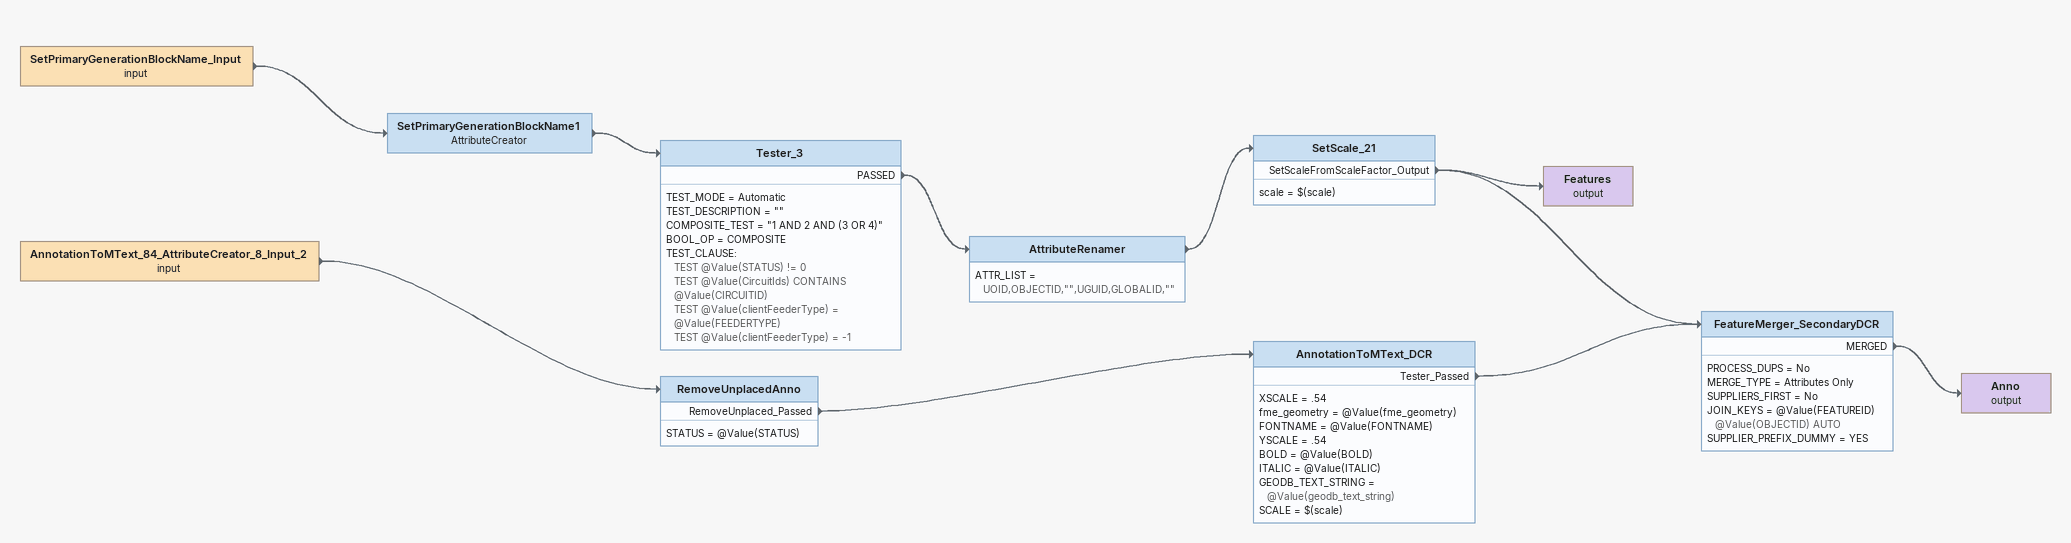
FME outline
SetPrimaryGenerationBlockName_Input (input)
    -> SetPrimaryGenerationBlockName1
SetPrimaryGenerationBlockName1: AttributeCreator
    -> Tester_3
Tester_3
    TEST_MODE = Automatic
    TEST_DESCRIPTION = ""
    COMPOSITE_TEST = "1 AND 2 AND (3 OR 4)"
    BOOL_OP = COMPOSITE
    TEST_CLAUSE:
      TEST @Value(STATUS) != 0
      TEST @Value(CircuitIds) CONTAINS @Value(CIRCUITID)
      TEST @Value(clientFeederType) = @Value(FEEDERTYPE)
      TEST @Value(clientFeederType) = -1
    PASSED -> AttributeRenamer
AttributeRenamer
    ATTR_LIST = UOID,OBJECTID,"",UGUID,GLOBALID,""
    -> SetScale_21
SetScale_21
    scale = $(scale)
    SetScaleFromScaleFactor_Output -> Features (output)
    SetScaleFromScaleFactor_Output -> FeatureMerger_SecondaryDCR
Features (output)
AnnotationToMText_84_AttributeCreator_8_Input_2 (input)
    -> RemoveUnplacedAnno
RemoveUnplacedAnno
    STATUS = @Value(STATUS)
    RemoveUnplaced_Passed -> AnnotationToMText_DCR
AnnotationToMText_DCR
    XSCALE = .54
    fme_geometry = @Value(fme_geometry)
    FONTNAME = @Value(FONTNAME)
    YSCALE = .54
    BOLD = @Value(BOLD)
    ITALIC = @Value(ITALIC)
    GEODB_TEXT_STRING = @Value(geodb_text_string)
    SCALE = $(scale)
    Tester_Passed -> FeatureMerger_SecondaryDCR
FeatureMerger_SecondaryDCR
    PROCESS_DUPS = No
    MERGE_TYPE = Attributes Only
    SUPPLIERS_FIRST = No
    JOIN_KEYS = @Value(FEATUREID) @Value(OBJECTID) AUTO
    SUPPLIER_PREFIX_DUMMY = YES
    MERGED -> Anno (output)
Anno (output)
